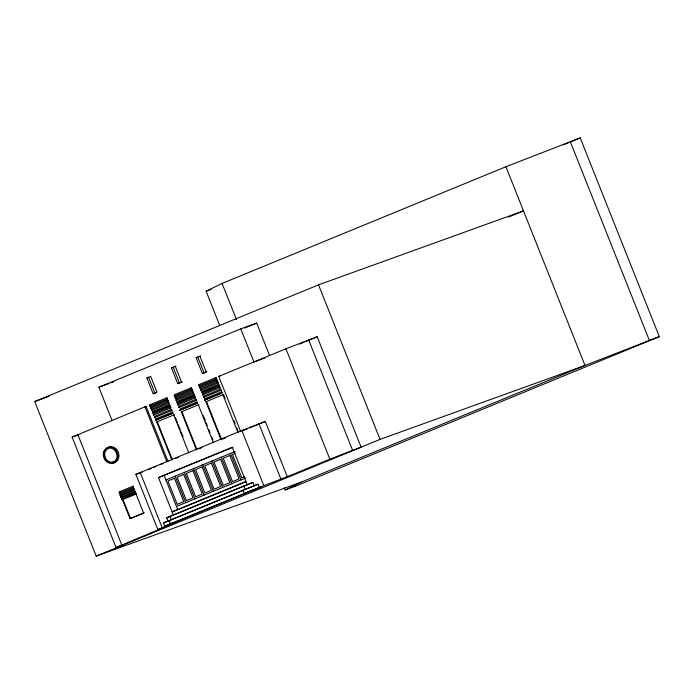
<?xml version="1.0" encoding="UTF-8"?>
<svg xmlns="http://www.w3.org/2000/svg" width="694" height="694" viewBox="0 0 694 694"><rect width="100%" height="100%" fill="white"/><g stroke="black" fill="none" stroke-linecap="round" stroke-linejoin="round"><path stroke-width="1.04" d="M119.186 493.156L119.316 491.846L132.944 486.242L133.378 487.353L119.186 493.156L119.758 492.948L119.316 491.846M120.036 495.299L120.166 493.989L133.795 488.385L134.237 489.487L120.036 495.299L120.609 495.091L120.166 493.989M120.791 497.182L120.921 495.872L134.541 490.268L134.983 491.378L120.791 497.182L121.355 496.973L120.921 495.872M121.571 499.142L121.702 497.832L135.321 492.237L135.764 493.339L121.571 499.142L135.764 493.339M132.944 486.242L132.814 487.552L133.378 487.353M133.795 488.385L133.664 489.695L134.237 489.487M134.541 490.268L134.41 491.578L134.983 491.378M135.191 493.547L135.321 492.237M149.739 406.085L149.869 404.776L166.898 397.775L167.332 398.877L149.739 406.085L150.303 405.877L149.869 404.776M150.589 408.219L150.719 406.91L167.748 399.909L168.182 401.019L150.589 408.219L151.153 408.02L150.719 406.91M151.483 410.466L151.613 409.156L168.642 402.156L169.076 403.257L151.483 410.466L152.047 410.267L151.613 409.156M152.42 412.817L152.55 411.507L169.579 404.507L170.013 405.617L152.42 412.817L170.013 405.617M153.322 415.09L153.452 413.78L170.481 406.779L170.924 407.881L153.322 415.09L153.886 414.891M154.346 417.675L154.476 416.365L171.513 409.365L171.947 410.466L154.346 417.675L154.918 417.476L154.476 416.365M155.413 420.347L155.543 419.037L172.572 412.036L173.014 413.138L155.413 420.347L173.014 413.138M166.898 397.775L166.768 399.085L167.332 398.877M167.748 399.909L167.618 401.219L168.182 401.019M168.642 402.156L168.512 403.466L169.076 403.257M169.449 405.817L169.579 404.507M170.481 406.779L170.351 408.089L170.924 407.881M171.513 409.365L171.383 410.675L171.947 410.466M172.442 413.346L172.572 412.036M174.463 394.66L174.853 395.788L174.281 395.988L174.411 394.678L191.492 387.66M175.131 398.13L175.261 396.821L192.29 389.82L192.732 390.922L175.131 398.13L175.703 397.922L175.313 396.803M176.024 400.377L176.155 399.067L193.184 392.067L193.626 393.168L176.024 400.377L176.597 400.169L176.207 399.041M176.961 402.728L177.091 401.418L194.12 394.418L194.563 395.519L176.961 402.728L194.563 395.519M177.864 405.001L177.994 403.691L195.031 396.69L195.465 397.792L177.864 405.001L178.436 404.793L178.046 403.665M178.896 407.586L179.026 406.276L196.055 399.276L196.497 400.377L178.896 407.586L179.468 407.378L179.078 406.25M179.963 410.258L180.093 408.948L197.122 401.947L197.556 403.049L179.963 410.258L197.556 403.049M192.29 389.82L192.16 391.13L192.732 390.922M193.184 392.067L193.053 393.377L193.626 393.168M193.99 395.727L194.12 394.418M195.031 396.69L194.901 398L195.465 397.792M196.055 399.276L195.925 400.585L196.497 400.377M196.992 403.257L197.122 401.947M198.909 385.864L199.039 384.554L216.094 377.545L216.511 378.655L198.909 385.864L199.482 385.656L199.065 384.545M199.759 388.007L199.889 386.697L216.927 379.687L217.361 380.798L199.759 388.007L200.332 387.799L199.915 386.688M200.653 390.254L200.783 388.944L217.821 381.934L218.254 383.045L200.653 390.254L201.225 390.045L200.809 388.935M201.59 392.604L201.72 391.295L218.749 384.294L219.191 385.396L201.59 392.604L219.191 385.396M202.501 394.869L202.631 393.567L219.66 386.558L220.093 387.668L202.501 394.869L203.064 394.669L202.648 393.559M203.524 397.462L203.654 396.153L220.683 389.143L221.126 390.254L203.524 397.462L204.097 397.254L203.68 396.144M204.591 400.134L204.721 398.824L221.75 391.815L222.184 392.925L204.591 400.134L222.184 392.925M216.068 377.553L215.938 378.863L216.511 378.655M216.927 379.687L216.797 380.997L217.361 380.798M217.821 381.934L217.69 383.244L218.254 383.045M218.619 385.595L218.749 384.294M219.66 386.558L219.53 387.868L220.093 387.668M220.683 389.143L220.553 390.453L221.126 390.254M221.62 393.125L221.75 391.815M168.234 521.081L166.569 517.871L169.241 516.683M178.341 520.942L164.782 526.26L163.463 522.946L257.448 484.412L258.003 484.212L259.322 487.526M167.887 521.177L168.338 520.942M164.782 526.26L169.397 524.213M219.677 325.339L206.101 291.22L222.089 283.43L505.917 166.733L580.219 137.898L659.3 336.616L295.184 486.321L285.182 489.938L284.384 487.925M124.59 544.434L116.045 547.514L72.115 437.116L146.078 406.328L168.043 461.527M116.045 547.514L164.278 527.249L157.868 529.565L135.903 474.366L241.85 430.48L265.308 421.484L287.273 476.683L329.85 459.176L361.114 447.179L317.184 336.781L285.911 348.778L218.74 376.4L240.705 431.599M157.868 529.565L263.815 485.679L287.273 476.683M285.182 489.938L301.161 482.148L584.999 365.443L659.3 336.616M168.737 520.769L171.331 519.685L170.013 516.371L244.566 485.713L252.902 482.46L254.221 485.774L258.003 484.212M171.878 523.311L169.206 524.49L170.386 524.091M563.216 144.89L568.221 142.834M570.216 142.01L580.219 137.898M301.161 482.148L96.206 556.102L34.7 401.548L318.537 284.844L523.493 210.889L508.502 217.048M112.02 420.338L98.843 387.217L240.757 328.869L256.702 323.109L269.48 355.233M244.704 328.045L256.702 323.109M146.894 377.952L150.685 376.391L156.957 392.153L153.166 393.715L146.894 377.952L148.603 377.336L154.875 393.099L156.766 392.318M182.27 381.83L177.725 383.617L171.453 367.855L175.998 366.068M206.933 371.689L202.388 373.476L196.116 357.714L200.661 355.927M177.725 383.617L181.507 382.064L175.235 366.302M202.388 373.476L206.17 371.915L199.898 356.152M299.444 344.077L304.371 342.047M306.349 341.24L317.184 336.781M174.281 395.988L191.882 388.787L191.44 387.677L191.31 388.987L191.882 388.787M171.834 459.975L156.705 421.969L174.307 414.76L173.734 414.969L188.863 452.974M196.428 449.859L181.308 411.854L198.909 404.645L198.337 404.854L213.457 442.859M205.91 401.739L206.474 401.531L221.603 439.536L221.03 439.744L205.91 401.739L223.503 394.53L225.099 398.529M148.212 469.63L151.162 468.415M153.131 467.6L156.089 466.394M160.019 464.772L162.969 463.557M175.409 458.534L178.41 457.294M199.005 448.827L202.006 447.595M222.601 439.129L225.602 437.888M242.674 430.792L247.593 428.762M249.562 427.955L265.308 421.484M173.431 515.139L158.492 477.602L232.29 447.257L247.229 484.794M158.492 477.602L232.993 447.257M165.944 479.962L235.127 451.516M122.43 499.68L136.623 493.868L136.059 494.076L143.615 513.066L144.187 512.857L130.559 518.461L129.986 518.67L122.43 499.68L123.003 499.472L130.559 518.461M235.275 453.26L232.455 454.414L241.772 477.819L244.583 476.657M129.986 518.67L143.615 513.066M176.484 506.455L245.667 478.01M245.91 481.48L172.112 511.825L173.63 511.278M245.615 481.888L177.803 509.769L164.183 475.546M252.902 482.46L166.569 517.871M172.329 519.268L254.221 485.774M168.122 521.168L163.463 522.946M252.139 490.597L261.517 486.737L250.647 490.953M96.206 556.102L380.043 439.397L584.999 365.443L505.917 166.733M249.753 491.309L170.412 523.797L169.093 520.483M251.072 490.684L244.123 493.486L242.805 490.181M251.523 490.606L255.539 489.088M206.101 291.22L211.106 289.415M34.7 401.548L48.979 396.395M98.843 387.217L108.802 383.617M110.797 382.906L113.79 381.821M196.116 357.714L197.825 357.098L204.097 372.86M171.453 367.855L173.162 367.239L179.434 383.001M153.166 393.715L154.875 393.099M264.9 358.026L253.935 361.982L240.757 328.869M218.74 376.4L219.877 375.992M146.078 406.328L144.942 406.745L166.907 461.944M72.115 437.116L77.806 435.06M223.503 394.53L222.939 394.739L238.059 432.744L238.632 432.536M181.308 411.854L181.88 411.646L197.001 449.651M156.705 421.969L157.278 421.761L172.398 459.766M135.903 474.366L142.313 472.05M174.385 511.001L176.953 510.081M570.216 141.507L649.298 340.225M318.537 284.844L380.043 439.397M308.648 339.86L352.578 450.259M285.911 348.778L329.85 459.176M222.089 283.43L236.463 319.561M294.386 484.317L295.184 486.321M258.897 423.791L280.862 478.99M241.85 430.48L263.815 485.679M233.852 420.538L235.049 423.54M236.637 427.539L237.834 430.54M243.811 486.026L245.129 489.339M230.512 453.416L241.061 479.91M201.746 391.286L202.162 392.396M204.739 398.816L205.155 399.926M221.291 457.207L231.831 483.701M203.281 415.645L205.277 420.651M206.066 422.646L207.263 425.648M208.859 429.647L210.048 432.648M211.644 436.647L212.832 439.649M212.069 460.998L222.609 487.492M202.839 464.789L213.388 491.291M177.143 401.401L177.534 402.52M175.504 417.762L177.49 422.759M178.289 424.763L180.275 429.76M181.073 431.763L183.06 436.76M193.617 468.589L204.157 495.082M184.396 472.38L194.936 498.873M152.55 411.507L152.984 412.618M155.543 419.037L155.985 420.148M175.166 476.171L185.714 502.664M140.145 472.302L162.11 527.501M121.702 497.832L122.144 498.943M77.771 434.357L121.702 544.755M106.997 448.116A8.319 7.157 70.2 0 1 118.31 452.158A8.319 7.157 70.2 0 1 112.94 463.045M113.842 461.926A7.365 6.341 70.2 0 1 105.254 457.493A7.365 6.341 70.2 0 1 108.394 448.237M117.486 454.527A7.365 6.341 70.2 0 1 117.555 456.418M174.454 478.279L167.896 480.977L177.204 504.347L183.754 501.658L174.454 478.279M183.684 474.47L177.109 477.168L186.417 500.574L192.993 497.876L183.684 474.47M192.906 470.679L186.33 473.377L195.647 496.783L202.223 494.076L192.906 470.679M202.127 466.88L195.552 469.586L204.869 492.992L211.444 490.285L202.127 466.88M211.358 463.089L204.782 465.795L214.09 489.201L220.666 486.494L211.358 463.089M220.579 459.298L214.004 462.004L223.321 485.401L229.896 482.703L220.579 459.298M229.809 455.507L223.234 458.205L232.542 481.61L239.118 478.912L229.809 455.507M104.473 452.158A7.365 6.341 70.2 0 0 111.656 462.525A7.365 6.341 70.2 0 0 115.508 451.187A7.365 6.341 70.2 0 0 104.473 452.158M103.692 451.751A8.319 7.157 70.2 0 0 111.803 463.462A8.319 7.157 70.2 0 0 116.15 450.658A8.319 7.157 70.2 0 0 103.692 451.751"/></g></svg>
